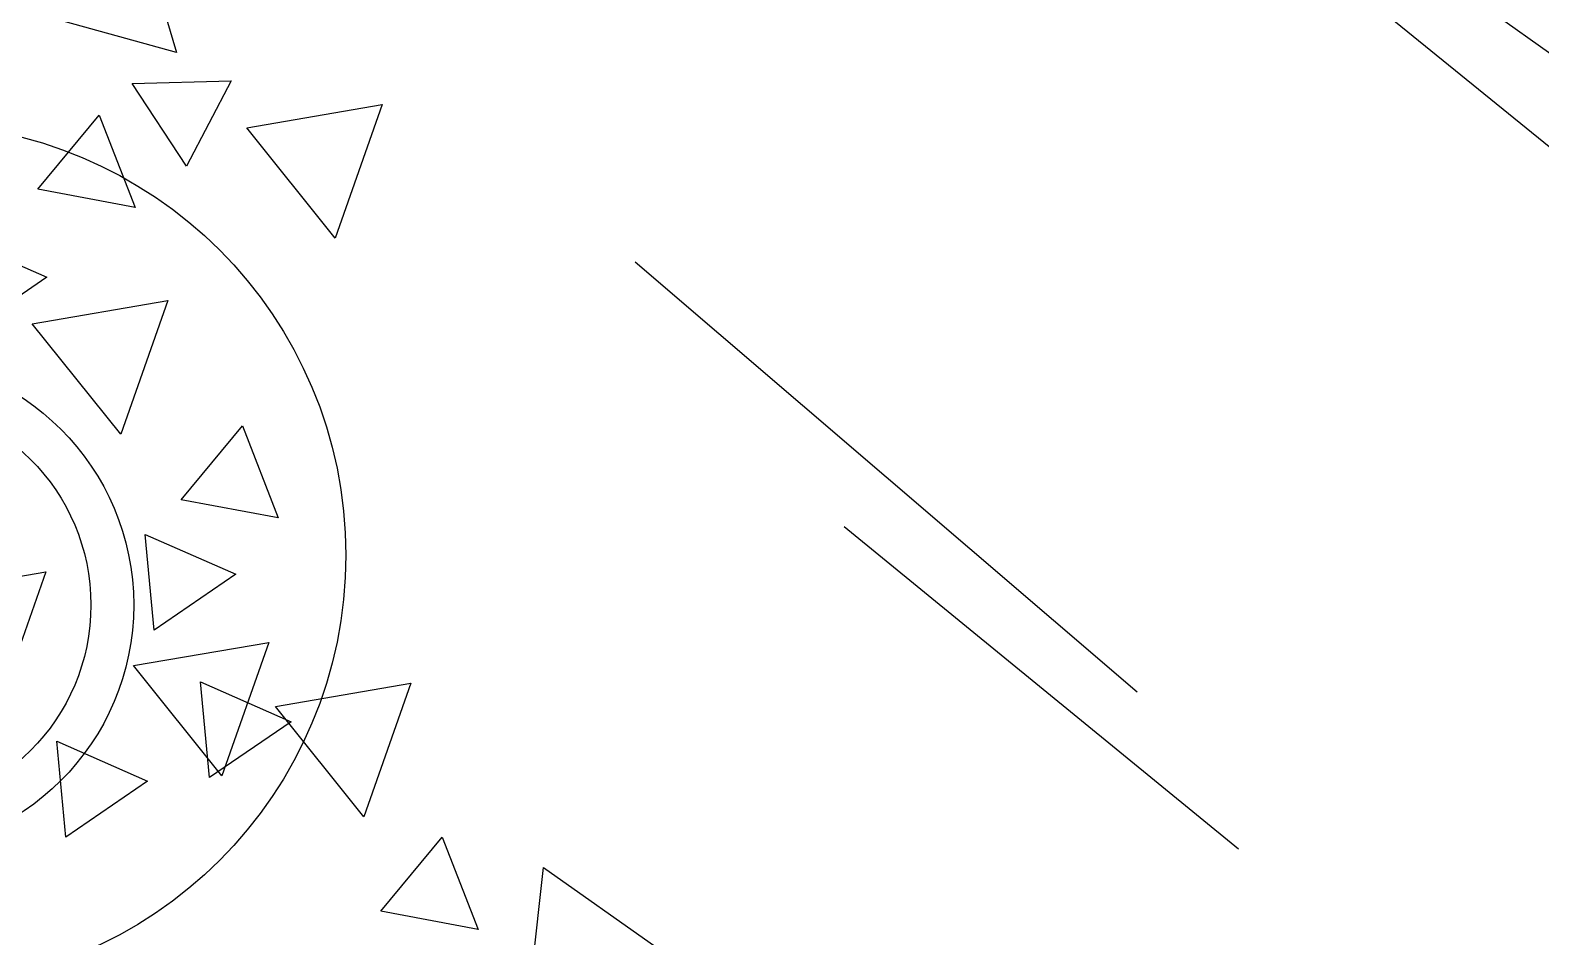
# Model space of a CAD drawing. Extents: x 15.9 to 33.1, y 12.3 to 21.3.
# Drawn here: x 23.0694 to 23.5007, y 14.1079 to 14.3668 of the extents above; entities that cross this region are included whole.
import ezdxf

# ---------------------------------------------------------------- set-up
doc = ezdxf.new("R2010")
doc.units = 0
doc.header["$LTSCALE"] = 0.5
doc.header["$MEASUREMENT"] = 0
doc.layers.get('0').update_dxf_attribs({"linetype": 'CONTINUOUS'})

# ---------------------------------------------------------------- blocks, each defined once
blk = doc.blocks.new('A$C403C54AD')
for p, q in [((1.46553, 1.19082, -0.0006), (1.47699, 1.15208, -0.0006)), ((1.78922, 1.18993, 0.03663), (1.95298, 1.05694, 0.03663)), ((1.83016, 1.1797, 0.03663), (1.90181, 1.12855, 0.03663)), ((1.47699, 1.15208, -0.0006), (1.43807, 1.16281, -0.0006)), ((1.46436, 1.14322, -0.0006), (1.49261, 1.14394, -0.0006)), ((1.47991, 1.1196, -0.0006), (1.46436, 1.14322, -0.0006)), ((1.49261, 1.14394, -0.0006), (1.47991, 1.1196, -0.0006)), ((1.49708, 1.13054, -0.0006), (1.53574, 1.13714, -0.0006)), ((1.53574, 1.13714, -0.0006), (1.52232, 1.09903, -0.0006)), ((1.43741, 1.11297, -0.0006), (1.45492, 1.13412, -0.0006)), ((1.45492, 1.13412, -0.0006), (1.46519, 1.10777, -0.0006)), ((1.52232, 1.09903, -0.0006), (1.49708, 1.13054, -0.0006)), ((1.46519, 1.10777, -0.0006), (1.43741, 1.11297, -0.0006)), ((1.41412, 1.09924, -0.0006), (1.44001, 1.08787, -0.0006)), ((1.608, 1.0922, -0.0006), (1.75129, 0.96944, -0.0006)), ((1.44001, 1.08787, -0.0006), (1.41669, 1.07191, -0.0006)), ((1.43585, 1.07454, -0.0006), (1.47452, 1.08115, -0.0006)), ((1.47452, 1.08115, -0.0006), (1.4611, 1.04304, -0.0006)), ((1.4611, 1.04304, -0.0006), (1.43585, 1.07454, -0.0006)), ((1.47832, 1.02428, -0.0006), (1.49583, 1.04543, -0.0006)), ((1.49583, 1.04543, -0.0006), (1.5061, 1.01907, -0.0006)), ((1.5061, 1.01907, -0.0006), (1.47832, 1.02428, -0.0006)), ((1.47068, 0.98703, -0.0006), (1.46811, 1.01437, -0.0006)), ((1.46811, 1.01437, -0.0006), (1.494, 1.00299, -0.0006)), ((1.66765, 1.0166, -0.0006), (1.78023, 0.92452, -0.0006)), ((1.40106, 0.9971, -0.0006), (1.43972, 1.00371, -0.0006)), ((1.43972, 1.00371, -0.0006), (1.4263, 0.9656, -0.0006)), ((1.494, 1.00299, -0.0006), (1.47068, 0.98703, -0.0006)), ((1.46471, 0.97689, -0.0006), (1.50337, 0.9835, -0.0006)), ((1.50337, 0.9835, -0.0006), (1.48995, 0.94539, -0.0006)), ((1.48995, 0.94539, -0.0006), (1.46471, 0.97689, -0.0006)), ((1.48643, 0.9449, -0.0006), (1.48386, 0.97224, -0.0006)), ((1.48386, 0.97224, -0.0006), (1.50975, 0.96086, -0.0006)), ((1.50527, 0.96524, -0.0006), (1.54394, 0.97185, -0.0006)), ((1.54394, 0.97185, -0.0006), (1.53052, 0.93374, -0.0006)), ((1.53052, 0.93374, -0.0006), (1.50527, 0.96524, -0.0006)), ((1.50975, 0.96086, -0.0006), (1.48643, 0.9449, -0.0006)), ((1.44544, 0.92794, -0.0006), (1.44286, 0.95528, -0.0006)), ((1.44286, 0.95528, -0.0006), (1.46876, 0.9439, -0.0006)), ((1.46876, 0.9439, -0.0006), (1.44544, 0.92794, -0.0006)), ((1.5354, 0.90675, -0.0006), (1.55291, 0.9279, -0.0006)), ((1.55291, 0.9279, -0.0006), (1.56317, 0.90154, -0.0006)), ((1.57741, 0.87913, -0.0006), (1.58183, 0.91926, -0.0006)), ((1.58183, 0.91926, -0.0006), (1.61385, 0.89659, -0.0006)), ((1.56317, 0.90154, -0.0006), (1.5354, 0.90675, -0.0006))]:
    blk.add_line(p, q)
for centre, radius in [((1.40208, 1.00844, -0.0006), 0.12331), ((1.39383, 0.99423, -0.0006), 0.07097), ((1.39383, 0.99423, -0.0006), 0.05876)]:
    blk.add_circle(centre, radius)

msp = doc.modelspace()

# ---------------------------------------------------------------- block references
msp.add_blockref('A$C403C54AD', (21.63411, 13.20843, 0.0006))

doc.saveas('drawing.dxf')
